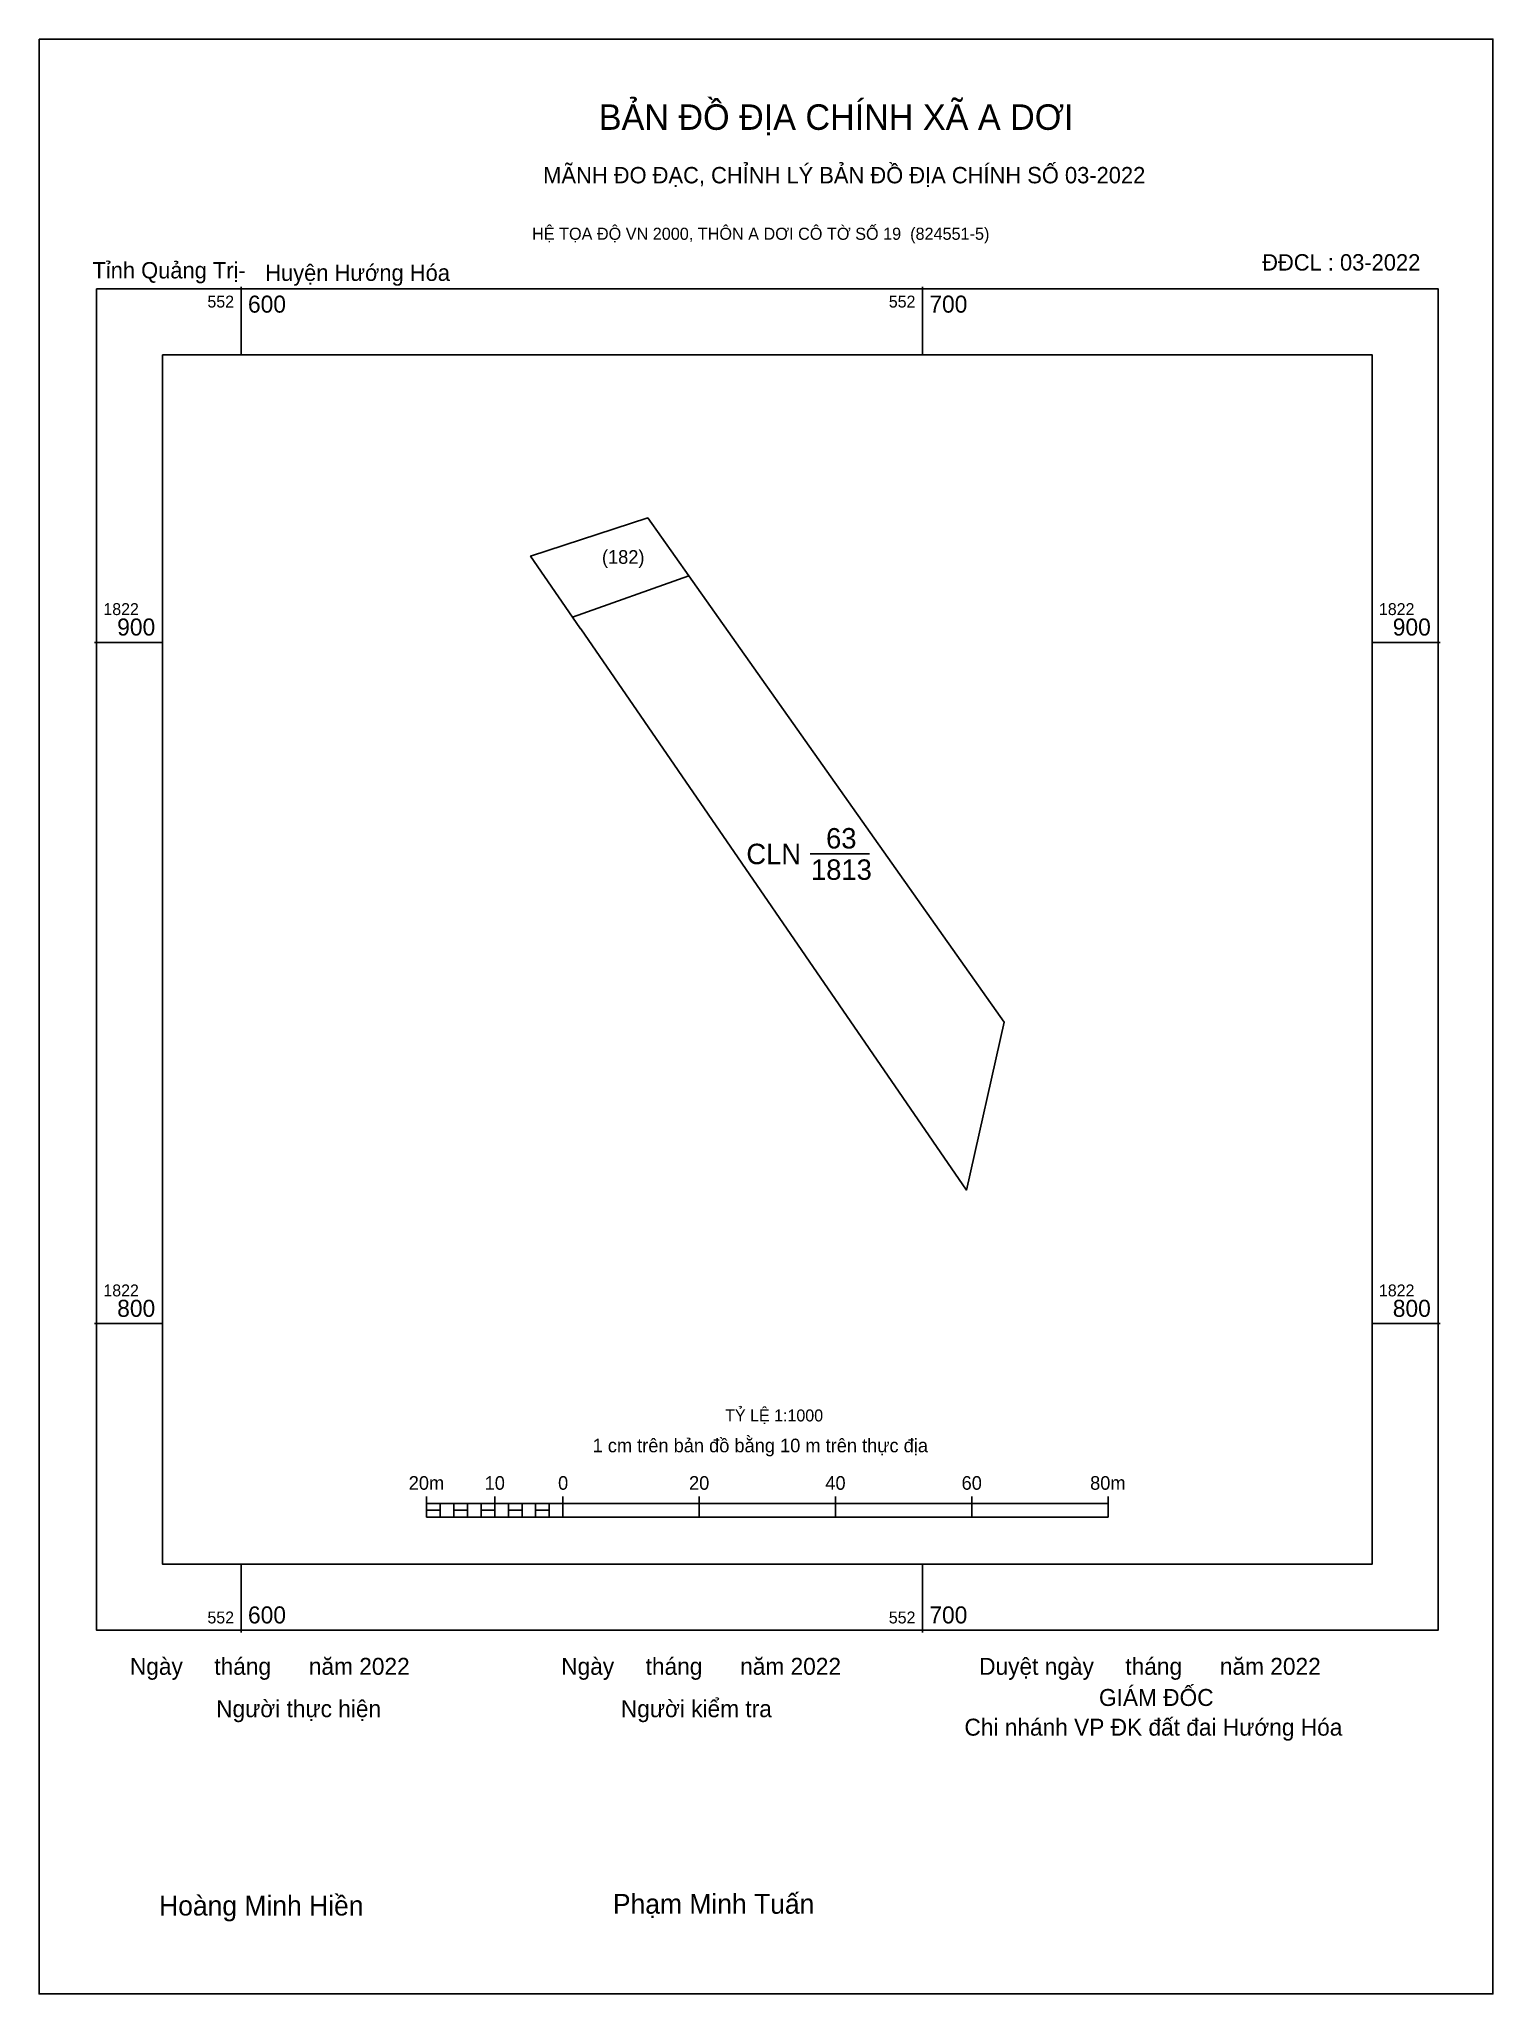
# Model space of a CAD drawing. Extents: x 551750 to 552784, y 1821784 to 1822989.
# Drawn here: x 552570.3 to 552783.7, y 1822701.6 to 1822988.5 of the extents above.
import ezdxf

# ---------------------------------------------------------------- set-up
doc = ezdxf.new("R2010")
doc.units = 0
for name, color, linetype in [('Level 10', 7, 'Continuous'), ('Level 13', 7, 'Continuous'), ('Level 15', 7, 'Continuous'), ('Level 21', 7, 'Continuous'), ('Level 27', 7, 'Continuous'), ('Level 37', 7, 'Continuous'), ('Level 6', 7, 'Continuous'), ('Level 62', 7, 'Continuous'), ('Level 63', 7, 'Continuous'), ('Level 9', 7, 'Continuous')]:
    doc.layers.add(name, color=color, linetype=linetype)

msp = doc.modelspace()

# ---------------------------------------------------------------- linework, layer by layer
at = {"layer": 'Level 10'}
msp.add_line((552683.53, 1822868.94), (552692.22, 1822868.94), dxfattribs=at)
msp.add_lwpolyline([(552711.97, 1822844.27), (552706.43, 1822819.61), (552649.83, 1822901.97), (552649.82, 1822901.98), (552648.64, 1822903.68), (552642.48, 1822912.64), (552642.47, 1822912.65), (552659.67, 1822918.27), (552665.7, 1822909.75)], close=True, dxfattribs=at)
at = {"layer": 'Level 15'}
msp.add_lwpolyline([(552570.35, 1822988.54), (552783.7, 1822988.54), (552783.7, 1822701.62), (552570.35, 1822701.62)], close=True, dxfattribs=at)
at = {"layer": 'Level 27'}
for p, q in [((552659.67, 1822918.27), (552659.68, 1822918.27)), ((552642.47, 1822912.65), (552642.46, 1822912.65)), ((552649.83, 1822901.97), (552649.82, 1822901.96)), ((552711.97, 1822844.27), (552711.97, 1822844.28)), ((552706.43, 1822819.61), (552706.43, 1822819.6))]:
    msp.add_line(p, q, dxfattribs=at)
at = {"layer": 'Level 37'}
msp.add_line((552648.64, 1822903.68), (552665.7, 1822909.75), dxfattribs=at)
at = {"layer": 'Level 62'}
msp.add_lwpolyline([(552588.46, 1822942.2), (552765.98, 1822942.2), (552765.98, 1822764.69), (552588.46, 1822764.69)], close=True, dxfattribs=at)
at = {"layer": 'Level 63'}
for p, q in [((552600, 1822952.2), (552600, 1822942.2)), ((552700, 1822952.2), (552700, 1822942.2)), ((552578.46, 1822900), (552588.46, 1822900)), ((552765.98, 1822900), (552775.98, 1822900)), ((552578.46, 1822800), (552588.46, 1822800)), ((552765.98, 1822800), (552775.98, 1822800)), ((552627.22, 1822774.62), (552627.22, 1822771.62)), ((552627.22, 1822773.62), (552727.22, 1822773.62)), ((552629.22, 1822773.62), (552629.22, 1822771.62)), ((552631.22, 1822773.62), (552631.22, 1822771.62)), ((552633.22, 1822773.62), (552633.22, 1822771.62)), ((552635.22, 1822773.62), (552635.22, 1822771.62)), ((552637.22, 1822774.62), (552637.22, 1822771.62)), ((552637.22, 1822773.62), (552637.22, 1822771.62)), ((552639.22, 1822773.62), (552639.22, 1822771.62)), ((552641.22, 1822773.62), (552641.22, 1822771.62)), ((552643.22, 1822773.62), (552643.22, 1822771.62)), ((552645.22, 1822773.62), (552645.22, 1822771.62)), ((552647.22, 1822774.62), (552647.22, 1822771.62)), ((552647.22, 1822773.62), (552647.22, 1822771.62)), ((552667.22, 1822774.62), (552667.22, 1822771.62)), ((552687.22, 1822774.62), (552687.22, 1822771.62)), ((552707.22, 1822774.62), (552707.22, 1822771.62)), ((552727.22, 1822774.62), (552727.22, 1822771.62)), ((552627.22, 1822771.62), (552727.22, 1822771.62)), ((552600, 1822764.69), (552600, 1822754.69)), ((552700, 1822764.69), (552700, 1822754.69))]:
    msp.add_line(p, q, dxfattribs=at)
for points in [[(552578.78, 1822951.89), (552775.66, 1822951.89), (552775.66, 1822755), (552578.78, 1822755)], [(552627.22, 1822772.62), (552629.22, 1822772.62), (552629.22, 1822771.62), (552627.22, 1822771.62)], [(552627.22, 1822772.62), (552629.22, 1822772.62), (552629.22, 1822771.62), (552627.22, 1822771.62)], [(552631.22, 1822772.62), (552633.22, 1822772.62), (552633.22, 1822771.62), (552631.22, 1822771.62)], [(552635.22, 1822772.62), (552637.22, 1822772.62), (552637.22, 1822771.62), (552635.22, 1822771.62)], [(552639.22, 1822772.62), (552641.22, 1822772.62), (552641.22, 1822771.62), (552639.22, 1822771.62)], [(552643.22, 1822772.62), (552645.22, 1822772.62), (552645.22, 1822771.62), (552643.22, 1822771.62)]]:
    msp.add_lwpolyline(points, close=True, dxfattribs=at)

# ---------------------------------------------------------------- texts
at = {"layer": 'Level 13'}
for s, p in [('63', (552685.84, 1822869.74)), ('CLN', (552674.14, 1822867.44)), ('1813', (552683.63, 1822865.14))]:
    msp.add_text(s, height=3, dxfattribs=at).set_placement(p)
at = {"layer": 'Level 21'}
msp.add_text('(182)', height=2, dxfattribs=at).set_placement((552652.95, 1822911.53))
at = {"layer": 'Level 6'}
msp.add_text('TỶ LỆ 1:1000', height=1.7579, dxfattribs=at).set_placement((552671.03, 1822785.65))
at = {"layer": 'Level 63'}
for s, height, p in [('BẢN ĐỒ ĐỊA CHÍNH XÃ A DƠI', 3.7437, (552652.49, 1822975.22)), ('MÃNH ĐO ĐẠC, CHỈNH LÝ BẢN ĐỒ ĐỊA CHÍNH SỐ 03-2022', 2.4022, (552644.33, 1822967.37)), ('HỆ TỌA ĐỘ VN 2000, THÔN A DƠI CÔ TỜ SỐ 19  (824551-5)', 1.7782, (552642.7, 1822959.08)), ('552', 1.75, (552595.05, 1822949.14)), ('600', 2.5, (552601, 1822948.39)), ('552', 1.75, (552695.05, 1822949.14)), ('700', 2.5, (552701, 1822948.39)), ('1822', 1.75, (552579.78, 1822904)), ('1822', 1.75, (552766.98, 1822904)), ('900', 2.5, (552581.81, 1822901)), ('900', 2.5, (552769.01, 1822901)), ('1822', 1.75, (552579.78, 1822804)), ('1822', 1.75, (552766.98, 1822804)), ('800', 2.5, (552581.81, 1822801)), ('800', 2.5, (552769.01, 1822801)), ('1 cm trên bản đồ bằng 10 m trên thực địa', 2, (552651.58, 1822781.12)), ('20m', 2, (552624.59, 1822775.62)), ('10', 2, (552635.73, 1822775.62)), ('0', 2, (552646.51, 1822775.62)), ('20', 2, (552665.73, 1822775.62)), ('40', 2, (552685.73, 1822775.62)), ('60', 2, (552705.73, 1822775.62)), ('80m', 2, (552724.59, 1822775.62)), ('552', 1.75, (552595.05, 1822756)), ('600', 2.5, (552601, 1822756)), ('552', 1.75, (552695.05, 1822756)), ('700', 2.5, (552701, 1822756)), ('Ngày     tháng      năm 2022', 2.4883, (552583.67, 1822748.46)), ('Ngày     tháng      năm 2022', 2.4883, (552646.97, 1822748.46)), ('Duyệt ngày     tháng      năm 2022', 2.4883, (552708.31, 1822748.46)), ('Người thực hiện', 2.4883, (552596.33, 1822742.24)), ('Người kiểm tra', 2.4883, (552655.72, 1822742.24)), ('GIÁM ĐỐC', 2.488, (552725.89, 1822743.89)), ('Chi nhánh VP ĐK đất đai Hướng Hóa', 2.4883, (552706.15, 1822739.53)), ('Hoàng Minh Hiền', 2.9024, (552587.96, 1822713.13)), ('Phạm Minh Tuấn', 2.9024, (552654.56, 1822713.39))]:
    msp.add_text(s, height=height, dxfattribs=at).set_placement(p)
at = {"layer": 'Level 9'}
for s, p in [('Tỉnh Quảng Trị-', (552578.18, 1822953.41)), ('Huyện Hướng Hóa', (552603.53, 1822953.05)), ('ĐĐCL : 03-2022', (552749.84, 1822954.57))]:
    msp.add_text(s, height=2.4022, dxfattribs=at).set_placement(p)

doc.saveas('drawing.dxf')
